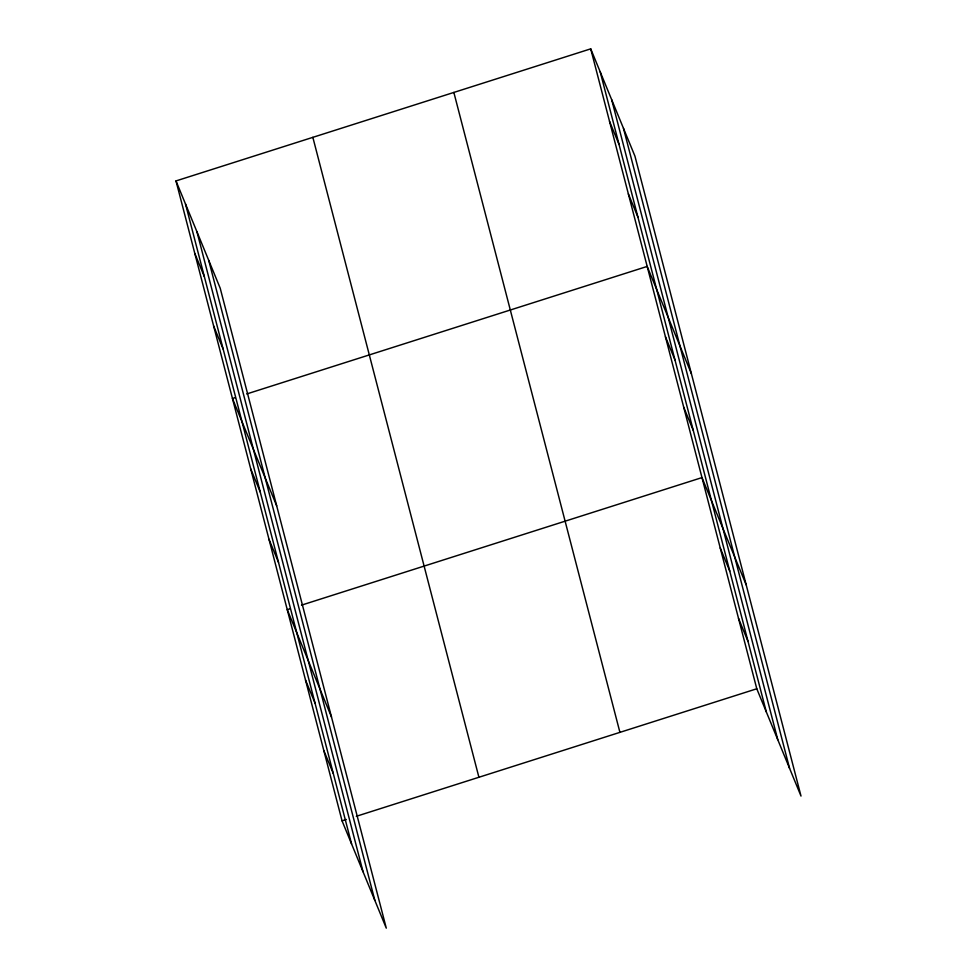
<?xml version="1.0" encoding="UTF-8"?>
<svg xmlns="http://www.w3.org/2000/svg" width="977" height="977" viewBox="0 0 977 977"><rect width="100%" height="100%" fill="white"/><g stroke="black" fill="none" stroke-linecap="round" stroke-linejoin="round"><path stroke-width="1.47" d="M175.994 180.928L220.216 288.227L386.281 928.15L342.06 820.851L175.994 180.928L590.719 48.85L634.94 156.149L801.006 796.072L756.784 688.773L590.719 48.85M235.31 397.59L232.453 398.506L276.674 505.805M246.705 393.963L647.177 266.428L691.398 373.727M290.108 608.769L287.262 609.672L331.484 716.971M301.514 605.142L701.974 477.594L746.208 584.893M342.06 820.851L346.334 819.483M356.312 816.308L756.784 688.773M609.538 121.38L619.052 144.474M628.358 193.898L637.871 216.992M665.447 336.809L674.96 359.902M683.717 407.201L693.23 430.295M720.244 547.987L729.77 571.081M738.514 618.38L748.04 641.474M194.814 253.458L204.327 276.552M213.633 325.976L223.147 349.07M250.723 468.899L260.236 491.993M268.993 539.292L278.506 562.386M305.52 680.065L315.046 703.159M323.79 750.458L333.316 773.552M623.485 128.366L789.55 768.276M611.687 99.727L777.753 739.65M600.232 71.944L766.298 711.867M453.853 92.436L619.919 732.359M312.848 137.342L478.913 777.265M208.76 260.444L374.826 900.367M196.963 231.818L363.029 871.728M185.508 204.022L351.573 843.945"/></g></svg>
